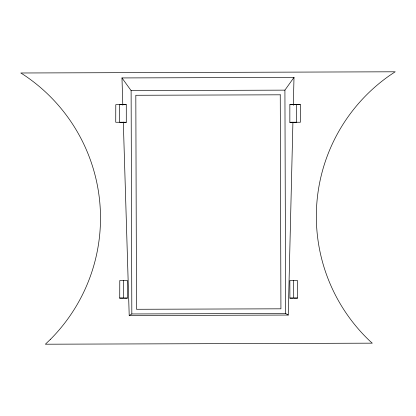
<?xml version="1.0" encoding="UTF-8"?>
<svg xmlns="http://www.w3.org/2000/svg" width="416" height="416" viewBox="0 0 416 416"><rect width="100%" height="100%" fill="white"/><g stroke="black" fill="none" stroke-linecap="round" stroke-linejoin="round"><path stroke-width="0.62" d="M289.848 122.278L300.399 122.242L300.342 104.655L289.848 104.702L289.848 122.288L296.592 122.268L296.535 104.681M119.538 122.268L119.595 104.681M119.725 298.09L119.782 280.509L127.4 280.53L127.343 298.116L119.725 298.09L123.531 298.106L123.588 280.519M123.318 122.08L129.21 315.536L288.236 315.058L292.916 122.216M293.322 105.331L294.003 77.412L121.976 77.932L122.808 105.201M288.236 315.058L285.631 313.466L284.918 90.137L294.003 77.412M129.21 315.536L131.83 313.96L285.631 313.466M300.342 104.655L289.848 104.692M121.976 77.932L131.113 90.626L284.918 90.137M293.66 280.519L293.717 298.106L297.528 298.09L297.471 280.509L289.848 280.53L289.905 298.116L292.838 298.106M289.905 298.116L297.528 298.09M120.474 104.686L126.282 104.692L126.282 122.288L115.731 122.257L115.783 104.671L126.282 104.702M120.416 122.268L126.282 122.278M124.41 298.106L127.343 298.116M131.113 90.626L131.83 313.96M50.523 339.269L45.365 344.209L372.289 343.164L369.736 340.912A171.974 171.974 0 0 1 389.262 75.759L395.2 71.791L20.8 72.992L23.613 74.76A171.974 171.974 0 0 1 50.523 339.269M280.244 94.812L135.819 95.274L136.505 309.28L280.93 308.818L280.244 94.812"/></g></svg>
